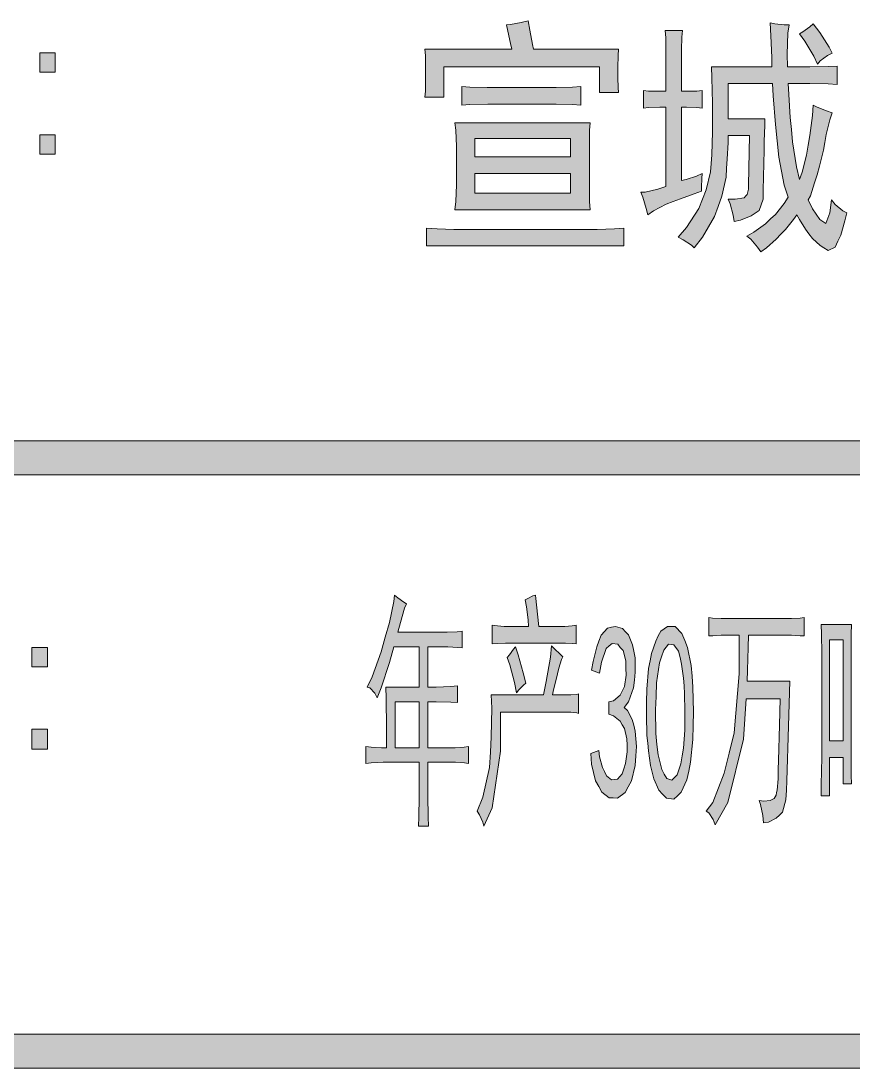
# Model space of a CAD drawing. Header units: millimetres. Extents: x 0 to 414, y 0 to 292.
# Drawn here: x 364.98 to 375.33, y 52.24 to 65.26 of the extents above; entities that cross this region are included whole.
import ezdxf

# ---------------------------------------------------------------- set-up
doc = ezdxf.new("R2010")
doc.units = ezdxf.units.MM

msp = doc.modelspace()

# ---------------------------------------------------------------- hatches: boundary and pattern name
h = msp.add_hatch(color=0)
h.dxf.hatch_style = 2
h.paths.add_polyline_path([(371.288028, 65.260361), (371.309194, 65.143944), (371.344472, 64.967556), (371.355056, 64.907583), (372.413389, 64.907583), (372.409861, 64.829972), (372.402806, 64.681806), (372.402806, 64.614778), (372.402806, 64.554806), (372.409861, 64.431333), (372.413389, 64.371361), (372.177028, 64.371361), (372.177028, 64.688861), (370.240278, 64.688861), (370.240278, 64.311389), (370.003917, 64.311389), (370.010972, 64.389), (370.0145, 64.537167), (370.0145, 64.604194), (370.0145, 64.67475), (370.010972, 64.829972), (370.003917, 64.907583), (371.086944, 64.907583), (371.069306, 64.981667), (371.037556, 65.133361), (371.019917, 65.210972), (371.069306, 65.218028), (371.203361, 65.242722)])
h = msp.add_hatch(color=0)
h.dxf.hatch_style = 2
h.paths.add_polyline_path([(374.833444, 64.212611), (374.882833, 64.187917), (374.99925, 64.142056), (375.069806, 64.117361), (375.041583, 64.032694), (374.995722, 63.84925), (374.978083, 63.750472), (374.960444, 63.655222), (374.911056, 63.454139), (374.882833, 63.348306), (374.851083, 63.246), (374.798167, 63.08725), (374.769944, 63.034333), (374.822861, 62.924972), (374.914583, 62.790917), (374.953389, 62.766222), (374.988667, 62.741528), (375.041583, 62.875583), (375.059222, 63.034333), (375.108611, 62.977889), (375.203861, 62.900278), (375.25325, 62.875583), (375.228556, 62.773278), (375.175639, 62.596889), (375.140361, 62.522806), (375.105083, 62.448722), (375.020417, 62.406389), (374.9675, 62.438139), (374.918111, 62.466361), (374.822861, 62.554556), (374.780528, 62.614528), (374.738194, 62.670972), (374.664111, 62.790917), (374.628833, 62.850889), (374.5865, 62.790917), (374.487722, 62.667444), (374.431278, 62.607472), (374.374833, 62.5475), (374.251361, 62.438139), (374.180806, 62.38875), (374.142, 62.448722), (374.057333, 62.5475), (374.007944, 62.582778), (374.096139, 62.632167), (374.240778, 62.738), (374.304278, 62.797972), (374.36425, 62.854417), (374.473611, 62.992), (374.523, 63.069611), (374.473611, 63.217778), (374.406583, 63.567028), (374.385417, 63.768111), (374.36425, 63.972722), (374.336028, 64.329028), (374.328972, 64.480722), (373.775111, 64.480722), (373.775111, 64.043278), (374.233722, 64.043278), (374.230194, 63.958611), (374.223139, 63.764583), (374.223139, 63.655222), (374.212556, 63.154278), (374.212556, 63.044917), (374.163167, 62.903806), (374.11025, 62.868528), (374.060861, 62.836778), (373.930333, 62.783861), (373.849194, 62.766222), (373.838611, 62.843833), (373.799806, 62.984944), (373.775111, 63.044917), (373.863306, 63.044917), (373.976194, 63.062556), (373.993833, 63.083722), (374.011472, 63.101361), (374.029111, 63.168389), (374.029111, 63.217778), (374.043222, 63.835139), (373.775111, 63.835139), (373.775111, 63.746944), (373.764528, 63.542333), (373.757472, 63.429444), (373.750417, 63.316556), (373.6975, 63.080194), (373.651639, 62.953194), (373.605778, 62.829722), (373.457611, 62.572194), (373.355306, 62.438139), (373.320028, 62.473417), (373.217722, 62.540444), (373.154222, 62.572194), (373.260056, 62.692139), (373.41175, 62.9285), (373.457611, 63.044917), (373.503472, 63.161333), (373.556389, 63.383583), (373.563444, 63.489417), (373.574028, 63.59525), (373.581083, 63.881), (373.581083, 64.057389), (373.581083, 64.237306), (373.574028, 64.554806), (373.5705, 64.688861), (374.318389, 64.688861), (374.318389, 64.805278), (374.307806, 65.076917), (374.297222, 65.235667), (374.357194, 65.225083), (374.473611, 65.210972), (374.533583, 65.210972), (374.519472, 65.108667), (374.508889, 64.847611), (374.512417, 64.688861), (374.674694, 64.688861), (374.791111, 64.688861), (375.020417, 64.695917), (375.133306, 64.699444), (375.133306, 64.470139), (375.020417, 64.477194), (374.791111, 64.480722), (374.674694, 64.480722), (374.523, 64.480722), (374.530056, 64.346667), (374.547694, 64.060917), (374.561806, 63.909222), (374.575917, 63.757528), (374.625306, 63.447083), (374.664111, 63.288333), (374.695861, 63.380056), (374.748778, 63.591722), (374.769944, 63.715194), (374.791111, 63.835139), (374.822861, 64.085611)])
h = msp.add_hatch(color=0)
h.dxf.hatch_style = 2
h.paths.add_polyline_path([(373.4435, 63.143694), (373.355306, 63.111944), (373.182444, 63.048444), (373.09425, 63.016694), (373.006056, 62.981417), (372.847306, 62.900278), (372.77675, 62.850889), (372.755583, 62.9285), (372.71325, 63.069611), (372.692083, 63.129583), (372.745, 63.129583), (372.900222, 63.168389), (373.002528, 63.203667), (373.002528, 64.187917), (372.928444, 64.187917), (372.787333, 64.184389), (372.723833, 64.177333), (372.723833, 64.396056), (372.787333, 64.389), (372.928444, 64.385472), (373.002528, 64.385472), (373.002528, 64.822917), (373.002528, 64.889944), (372.999, 65.048694), (372.991944, 65.140417), (373.207139, 65.140417), (373.200083, 65.059278), (373.196556, 64.900528), (373.196556, 64.822917), (373.196556, 64.385472), (373.260056, 64.385472), (373.387056, 64.389), (373.454083, 64.396056), (373.454083, 64.177333), (373.387056, 64.184389), (373.260056, 64.187917), (373.196556, 64.187917), (373.196556, 63.27775), (373.253, 63.288333), (373.383528, 63.330667), (373.454083, 63.362417), (373.447028, 63.302444), (373.4435, 63.193083)])
h = msp.add_hatch(color=0)
h.dxf.hatch_style = 2
h.paths.add_polyline_path([(374.833444, 65.225083), (374.914583, 65.115722), (375.031, 64.932278), (375.069806, 64.858194), (375.009833, 64.829972), (374.918111, 64.762944), (374.886361, 64.724139), (374.8405, 64.822917), (374.727611, 65.009889), (374.664111, 65.101611), (374.706444, 65.126306), (374.791111, 65.186278)])
h = msp.add_hatch(color=0)
h.dxf.hatch_style = 2
h.paths.add_polyline_path([(365.407222, 64.621833), (365.216722, 64.621833), (365.216722, 64.86525), (365.407222, 64.86525)])
h = msp.add_hatch(color=0)
h.dxf.hatch_style = 2
h.paths.add_polyline_path([(371.534972, 64.431333), (371.637278, 64.431333), (371.841889, 64.438389), (371.944194, 64.445444), (371.944194, 64.212611), (371.841889, 64.219667), (371.637278, 64.226722), (371.534972, 64.226722), (370.9035, 64.226722), (370.787083, 64.226722), (370.564833, 64.219667), (370.466056, 64.212611), (370.466056, 64.445444), (370.564833, 64.438389), (370.780028, 64.431333), (370.892917, 64.431333)])
h = msp.add_hatch(color=0)
h.paths.add_polyline_path([(372.060611, 63.993889), (372.053556, 63.902167), (372.050028, 63.701083), (372.050028, 63.591722), (372.050028, 63.337722), (372.050028, 63.228361), (372.053556, 63.016694), (372.060611, 62.910861), (370.377861, 62.910861), (370.388444, 63.016694), (370.399028, 63.221306), (370.399028, 63.327139), (370.399028, 63.591722), (370.399028, 63.701083), (370.388444, 63.902167), (370.377861, 63.993889)])
h.paths.add_polyline_path([(371.813667, 63.119), (371.813667, 63.362417), (370.624806, 63.362417), (370.624806, 63.119)])
h.paths.add_polyline_path([(371.813667, 63.570556), (371.813667, 63.799861), (370.624806, 63.799861), (370.624806, 63.570556)])
h = msp.add_hatch(color=0)
h.dxf.hatch_style = 2
h.paths.add_polyline_path([(365.407222, 63.602306), (365.216722, 63.602306), (365.216722, 63.845722), (365.407222, 63.845722)])
h = msp.add_hatch(color=0)
h.dxf.hatch_style = 2
h.paths.add_polyline_path([(372.039444, 62.667444), (372.145278, 62.667444), (372.364, 62.6745), (372.476889, 62.681556), (372.476889, 62.462833), (370.025083, 62.462833), (370.025083, 62.681556), (370.155611, 62.6745), (370.36375, 62.667444), (370.444889, 62.667444)])
h = msp.add_hatch(color=0)
h.dxf.hatch_style = 2
h.paths.add_polyline_path([(355.134333, 59.615917), (355.134333, 60.03925), (404.410333, 60.03925), (404.410333, 59.615917)])
h = msp.add_hatch(color=0)
h.paths.add_polyline_path([(369.287778, 56.977139), (369.34775, 57.104139), (369.460639, 57.414583), (369.510028, 57.598028), (369.562944, 57.781472), (369.619389, 58.042528), (369.626444, 58.120139), (369.668778, 58.084861), (369.742861, 58.031944), (369.778139, 58.010778), (369.753444, 57.957861), (369.700528, 57.781472), (369.668778, 57.658), (370.222639, 57.658), (370.282611, 57.658), (370.406083, 57.665056), (370.469583, 57.672111), (370.469583, 57.463972), (370.413139, 57.471028), (370.289667, 57.478083), (370.222639, 57.478083), (370.042722, 57.478083), (370.042722, 56.977139), (370.145028, 56.977139), (370.328472, 56.984194), (370.409611, 56.99125), (370.409611, 56.783111), (370.328472, 56.790167), (370.145028, 56.793694), (370.042722, 56.793694), (370.042722, 56.222194), (370.321417, 56.222194), (370.381389, 56.222194), (370.494278, 56.22925), (370.547194, 56.236306), (370.547194, 56.028167), (370.497806, 56.035222), (370.384917, 56.042278), (370.321417, 56.042278), (370.042722, 56.042278), (370.042722, 55.760056), (370.042722, 55.622472), (370.04625, 55.364944), (370.049778, 55.248528), (369.926306, 55.248528), (369.929833, 55.364944), (369.933361, 55.608361), (369.933361, 55.735361), (369.933361, 56.042278), (369.559417, 56.042278), (369.485333, 56.042278), (369.337167, 56.035222), (369.270139, 56.028167), (369.270139, 56.236306), (369.337167, 56.22925), (369.464167, 56.222194), (369.527667, 56.222194), (369.527667, 56.462083), (369.524139, 56.839556), (369.520611, 56.977139), (369.933361, 56.977139), (369.933361, 57.478083), (369.619389, 57.478083), (369.562944, 57.280528), (369.460639, 56.966556), (369.41125, 56.843083), (369.383028, 56.899528), (369.319528, 56.966556)])
h.paths.add_polyline_path([(369.933361, 56.222194), (369.933361, 56.793694), (369.6335, 56.793694), (369.6335, 56.222194)])
h = msp.add_hatch(color=0)
h.dxf.hatch_style = 2
h.paths.add_polyline_path([(371.37975, 58.120139), (371.383278, 58.077806), (371.404444, 57.883778), (371.422083, 57.732083), (371.69725, 57.732083), (371.746639, 57.732083), (371.838361, 57.739139), (371.884222, 57.746194), (371.884222, 57.513361), (371.838361, 57.520417), (371.753694, 57.523944), (371.711361, 57.523944), (371.051667, 57.523944), (371.009333, 57.523944), (370.9035, 57.520417), (370.843528, 57.513361), (370.843528, 57.746194), (370.907028, 57.739139), (370.991694, 57.732083), (371.012861, 57.732083), (371.295083, 57.732083), (371.288028, 57.813222), (371.266861, 57.9755), (371.25275, 58.060167), (371.2845, 58.077806), (371.348, 58.109556)])
h = msp.add_hatch(color=0)
h.dxf.hatch_style = 2
h.paths.add_polyline_path([(374.216083, 55.287333), (374.2055, 55.379056), (374.177278, 55.516639), (374.159639, 55.566028), (374.219611, 55.558972), (374.297222, 55.566028), (374.321917, 55.580139), (374.346611, 55.590722), (374.374833, 55.633056), (374.378361, 55.664806), (374.385417, 55.693028), (374.396, 55.837667), (374.399528, 55.950556), (374.403056, 56.063444), (374.413639, 56.504417), (374.424222, 56.8325), (374.000889, 56.8325), (373.965611, 56.328028), (373.771583, 55.541333), (373.612833, 55.262639), (373.588139, 55.329667), (373.535222, 55.414333), (373.503472, 55.431972), (373.584611, 55.541333), (373.725722, 55.904694), (373.789222, 56.155167), (373.852722, 56.409167), (373.912694, 57.142944), (373.912694, 57.622722), (373.750417, 57.622722), (373.690444, 57.622722), (373.584611, 57.615667), (373.535222, 57.612139), (373.535222, 57.841444), (373.581083, 57.834389), (373.690444, 57.830861), (373.753944, 57.830861), (374.501833, 57.830861), (374.561806, 57.830861), (374.671167, 57.834389), (374.720556, 57.841444), (374.720556, 57.612139), (374.671167, 57.615667), (374.561806, 57.622722), (374.501833, 57.622722), (374.029111, 57.622722), (374.025583, 57.471028), (374.018528, 57.185278), (374.011472, 57.051222), (374.544167, 57.051222), (374.526528, 56.490306), (374.505361, 55.812972), (374.501833, 55.693028), (374.494778, 55.576611), (374.452444, 55.421389), (374.413639, 55.382583), (374.374833, 55.347306), (374.276056, 55.297917)])
h = msp.add_hatch(color=0)
h.dxf.hatch_style = 2
h.paths.add_polyline_path([(372.067667, 56.151639), (372.166444, 56.186917), (372.177028, 56.109306), (372.212306, 55.978778), (372.237, 55.925861), (372.261694, 55.872944), (372.325194, 55.823556), (372.360472, 55.827083), (372.399278, 55.830611), (372.45925, 55.897639), (372.480417, 55.961139), (372.501583, 56.024639), (372.519222, 56.172806), (372.519222, 56.253944), (372.515694, 56.335083), (372.487472, 56.462083), (372.45925, 56.507944), (372.434556, 56.553806), (372.349889, 56.617306), (372.293444, 56.638472), (372.293444, 56.793694), (372.349889, 56.807806), (372.434556, 56.874833), (372.45925, 56.92775), (372.487472, 56.984194), (372.508639, 57.125306), (372.505111, 57.2135), (372.505111, 57.305222), (372.469833, 57.432222), (372.434556, 57.471028), (372.402806, 57.509833), (372.33225, 57.520417), (372.296972, 57.488667), (372.258167, 57.456917), (372.201722, 57.287583), (372.177028, 57.15), (372.07825, 57.185278), (372.095889, 57.294639), (372.14175, 57.478083), (372.169972, 57.548639), (372.198194, 57.622722), (372.275806, 57.707389), (372.325194, 57.7215), (372.374583, 57.732083), (372.462778, 57.703861), (372.498056, 57.665056), (372.536861, 57.62625), (372.58625, 57.502778), (372.603889, 57.421639), (372.618, 57.3405), (372.621528, 57.160583), (372.610944, 57.061806), (372.600361, 56.966556), (372.536861, 56.793694), (372.483944, 56.723139), (372.52275, 56.684333), (372.582722, 56.574972), (372.603889, 56.504417), (372.621528, 56.430333), (372.635639, 56.239833), (372.628583, 56.119889), (372.621528, 55.999944), (372.575667, 55.809444), (372.533333, 55.735361), (372.494528, 55.664806), (372.399278, 55.59425), (372.346361, 55.597778), (372.296972, 55.601306), (372.20525, 55.671861), (372.166444, 55.742417), (372.127639, 55.812972), (372.07825, 56.017583)])
h = msp.add_hatch(color=0)
h.paths.add_polyline_path([(372.762639, 56.790167), (372.766167, 56.948917), (372.787333, 57.206444), (372.804972, 57.301694), (372.822611, 57.393417), (372.875528, 57.548639), (372.907278, 57.612139), (372.939028, 57.672111), (373.020167, 57.732083), (373.069556, 57.732083), (373.115417, 57.732083), (373.200083, 57.643889), (373.235361, 57.555694), (373.270639, 57.4675), (373.3165, 57.24525), (373.327083, 57.111194), (373.337667, 56.977139), (373.344722, 56.670222), (373.341194, 56.497361), (373.337667, 56.3245), (373.309444, 56.042278), (373.288278, 55.932917), (373.263583, 55.823556), (373.193028, 55.668333), (373.147167, 55.626), (373.101306, 55.583667), (373.009583, 55.59425), (372.960194, 55.643639), (372.914333, 55.696556), (372.850833, 55.834139), (372.829667, 55.918806), (372.812028, 56.003472), (372.783806, 56.183389), (372.77675, 56.278639), (372.766167, 56.373889), (372.762639, 56.627889)])
h.paths.add_polyline_path([(372.879056, 56.860722), (372.872, 56.694917), (372.875528, 56.398583), (372.889639, 56.264528), (372.90375, 56.134), (372.949611, 55.950556), (372.981361, 55.894111), (373.013111, 55.841194), (373.076611, 55.820028), (373.108361, 55.851778), (373.143639, 55.887056), (373.1895, 56.021111), (373.203611, 56.119889), (373.22125, 56.218667), (373.235361, 56.440917), (373.235361, 56.557333), (373.235361, 56.677278), (373.231833, 56.892472), (373.228306, 56.99125), (373.22125, 57.0865), (373.196556, 57.262889), (373.178917, 57.344028), (373.15775, 57.421639), (373.101306, 57.502778), (373.069556, 57.506306), (373.034278, 57.509833), (372.974306, 57.43575), (372.946083, 57.354611), (372.921389, 57.277), (372.886111, 57.030056)])
h = msp.add_hatch(color=0)
h.paths.add_polyline_path([(375.309694, 57.756778), (375.306167, 57.636833), (375.306167, 57.128833), (375.306167, 56.747833), (375.306167, 56.370361), (375.306167, 55.883528), (375.309694, 55.774167), (375.207389, 55.774167), (375.207389, 56.10225), (375.038056, 56.10225), (375.038056, 55.626), (374.932222, 55.626), (374.932222, 55.735361), (374.93575, 55.961139), (374.939278, 56.077556), (374.939278, 57.269944), (374.939278, 57.393417), (374.93575, 57.636833), (374.932222, 57.756778)])
h.paths.add_polyline_path([(375.207389, 56.306861), (375.207389, 57.56275), (375.038056, 57.56275), (375.038056, 56.306861)])
h = msp.add_hatch(color=0)
h.dxf.hatch_style = 2
h.paths.add_polyline_path([(365.311972, 57.227611), (365.117944, 57.227611), (365.117944, 57.471028), (365.311972, 57.471028)])
h = msp.add_hatch(color=0)
h.dxf.hatch_style = 2
h.paths.add_polyline_path([(371.718417, 57.354611), (371.704306, 57.319333), (371.672556, 57.2135), (371.654917, 57.142944), (371.637278, 57.072389), (371.605528, 56.941861), (371.591417, 56.881889), (371.76075, 56.881889), (371.820722, 56.881889), (371.894806, 56.885417), (371.915972, 56.892472), (371.915972, 56.649056), (371.894806, 56.656111), (371.820722, 56.663167), (371.771333, 56.663167), (370.945833, 56.663167), (370.945833, 56.179861), (370.843528, 55.474306), (370.737694, 55.248528), (370.727111, 55.297917), (370.684778, 55.389639), (370.656556, 55.431972), (370.727111, 55.608361), (370.80825, 55.978778), (370.818833, 56.169278), (370.829417, 56.359778), (370.836472, 56.716083), (370.829417, 56.881889), (371.478528, 56.881889), (371.513806, 57.044167), (371.566722, 57.347556), (371.580833, 57.488667), (371.616111, 57.453389), (371.686667, 57.386361)])
h = msp.add_hatch(color=0)
h.dxf.hatch_style = 2
h.paths.add_polyline_path([(371.132806, 57.478083), (371.164556, 57.379306), (371.228056, 57.153528), (371.259806, 57.026528), (371.231583, 57.001833), (371.175139, 56.941861), (371.143389, 56.906583), (371.118694, 57.033583), (371.06225, 57.252306), (371.026972, 57.344028), (371.055194, 57.379306), (371.108111, 57.446333)])
h = msp.add_hatch(color=0)
h.dxf.hatch_style = 2
h.paths.add_polyline_path([(365.311972, 56.204556), (365.117944, 56.204556), (365.117944, 56.4515), (365.311972, 56.4515)])
h = msp.add_hatch(color=0)
h.dxf.hatch_style = 2
h.paths.add_polyline_path([(354.957944, 52.239333), (354.957944, 52.662667), (404.237472, 52.662667), (404.237472, 52.239333)])

# ---------------------------------------------------------------- linework, layer by layer
at = {"color": 0, "lineweight": 0}
for points in [[(371.288028, 65.260361), (371.309194, 65.143944), (371.344472, 64.967556), (371.355056, 64.907583), (372.413389, 64.907583), (372.409861, 64.829972), (372.402806, 64.681806), (372.402806, 64.614778), (372.402806, 64.554806), (372.409861, 64.431333), (372.413389, 64.371361), (372.177028, 64.371361), (372.177028, 64.688861), (370.240278, 64.688861), (370.240278, 64.311389), (370.003917, 64.311389), (370.010972, 64.389), (370.0145, 64.537167), (370.0145, 64.604194), (370.0145, 64.67475), (370.010972, 64.829972), (370.003917, 64.907583), (371.086944, 64.907583), (371.069306, 64.981667), (371.037556, 65.133361), (371.019917, 65.210972), (371.069306, 65.218028), (371.203361, 65.242722)], [(374.833444, 64.212611), (374.882833, 64.187917), (374.99925, 64.142056), (375.069806, 64.117361), (375.041583, 64.032694), (374.995722, 63.84925), (374.978083, 63.750472), (374.960444, 63.655222), (374.911056, 63.454139), (374.882833, 63.348306), (374.851083, 63.246), (374.798167, 63.08725), (374.769944, 63.034333), (374.822861, 62.924972), (374.914583, 62.790917), (374.953389, 62.766222), (374.988667, 62.741528), (375.041583, 62.875583), (375.059222, 63.034333), (375.108611, 62.977889), (375.203861, 62.900278), (375.25325, 62.875583), (375.228556, 62.773278), (375.175639, 62.596889), (375.140361, 62.522806), (375.105083, 62.448722), (375.020417, 62.406389), (374.9675, 62.438139), (374.918111, 62.466361), (374.822861, 62.554556), (374.780528, 62.614528), (374.738194, 62.670972), (374.664111, 62.790917), (374.628833, 62.850889), (374.5865, 62.790917), (374.487722, 62.667444), (374.431278, 62.607472), (374.374833, 62.5475), (374.251361, 62.438139), (374.180806, 62.38875), (374.142, 62.448722), (374.057333, 62.5475), (374.007944, 62.582778), (374.096139, 62.632167), (374.240778, 62.738), (374.304278, 62.797972), (374.36425, 62.854417), (374.473611, 62.992), (374.523, 63.069611), (374.473611, 63.217778), (374.406583, 63.567028), (374.385417, 63.768111), (374.36425, 63.972722), (374.336028, 64.329028), (374.328972, 64.480722), (373.775111, 64.480722), (373.775111, 64.043278), (374.233722, 64.043278), (374.230194, 63.958611), (374.223139, 63.764583), (374.223139, 63.655222), (374.212556, 63.154278), (374.212556, 63.044917), (374.163167, 62.903806), (374.11025, 62.868528), (374.060861, 62.836778), (373.930333, 62.783861), (373.849194, 62.766222), (373.838611, 62.843833), (373.799806, 62.984944), (373.775111, 63.044917), (373.863306, 63.044917), (373.976194, 63.062556), (373.993833, 63.083722), (374.011472, 63.101361), (374.029111, 63.168389), (374.029111, 63.217778), (374.043222, 63.835139), (373.775111, 63.835139), (373.775111, 63.746944), (373.764528, 63.542333), (373.757472, 63.429444), (373.750417, 63.316556), (373.6975, 63.080194), (373.651639, 62.953194), (373.605778, 62.829722), (373.457611, 62.572194), (373.355306, 62.438139), (373.320028, 62.473417), (373.217722, 62.540444), (373.154222, 62.572194), (373.260056, 62.692139), (373.41175, 62.9285), (373.457611, 63.044917), (373.503472, 63.161333), (373.556389, 63.383583), (373.563444, 63.489417), (373.574028, 63.59525), (373.581083, 63.881), (373.581083, 64.057389), (373.581083, 64.237306), (373.574028, 64.554806), (373.5705, 64.688861), (374.318389, 64.688861), (374.318389, 64.805278), (374.307806, 65.076917), (374.297222, 65.235667), (374.357194, 65.225083), (374.473611, 65.210972), (374.533583, 65.210972), (374.519472, 65.108667), (374.508889, 64.847611), (374.512417, 64.688861), (374.674694, 64.688861), (374.791111, 64.688861), (375.020417, 64.695917), (375.133306, 64.699444), (375.133306, 64.470139), (375.020417, 64.477194), (374.791111, 64.480722), (374.674694, 64.480722), (374.523, 64.480722), (374.530056, 64.346667), (374.547694, 64.060917), (374.561806, 63.909222), (374.575917, 63.757528), (374.625306, 63.447083), (374.664111, 63.288333), (374.695861, 63.380056), (374.748778, 63.591722), (374.769944, 63.715194), (374.791111, 63.835139), (374.822861, 64.085611)], [(373.4435, 63.143694), (373.355306, 63.111944), (373.182444, 63.048444), (373.09425, 63.016694), (373.006056, 62.981417), (372.847306, 62.900278), (372.77675, 62.850889), (372.755583, 62.9285), (372.71325, 63.069611), (372.692083, 63.129583), (372.745, 63.129583), (372.900222, 63.168389), (373.002528, 63.203667), (373.002528, 64.187917), (372.928444, 64.187917), (372.787333, 64.184389), (372.723833, 64.177333), (372.723833, 64.396056), (372.787333, 64.389), (372.928444, 64.385472), (373.002528, 64.385472), (373.002528, 64.822917), (373.002528, 64.889944), (372.999, 65.048694), (372.991944, 65.140417), (373.207139, 65.140417), (373.200083, 65.059278), (373.196556, 64.900528), (373.196556, 64.822917), (373.196556, 64.385472), (373.260056, 64.385472), (373.387056, 64.389), (373.454083, 64.396056), (373.454083, 64.177333), (373.387056, 64.184389), (373.260056, 64.187917), (373.196556, 64.187917), (373.196556, 63.27775), (373.253, 63.288333), (373.383528, 63.330667), (373.454083, 63.362417), (373.447028, 63.302444), (373.4435, 63.193083)], [(374.833444, 65.225083), (374.914583, 65.115722), (375.031, 64.932278), (375.069806, 64.858194), (375.009833, 64.829972), (374.918111, 64.762944), (374.886361, 64.724139), (374.8405, 64.822917), (374.727611, 65.009889), (374.664111, 65.101611), (374.706444, 65.126306), (374.791111, 65.186278)], [(365.407222, 64.621833), (365.216722, 64.621833), (365.216722, 64.86525), (365.407222, 64.86525)], [(371.534972, 64.431333), (371.637278, 64.431333), (371.841889, 64.438389), (371.944194, 64.445444), (371.944194, 64.212611), (371.841889, 64.219667), (371.637278, 64.226722), (371.534972, 64.226722), (370.9035, 64.226722), (370.787083, 64.226722), (370.564833, 64.219667), (370.466056, 64.212611), (370.466056, 64.445444), (370.564833, 64.438389), (370.780028, 64.431333), (370.892917, 64.431333)], [(372.060611, 63.993889), (372.053556, 63.902167), (372.050028, 63.701083), (372.050028, 63.591722), (372.050028, 63.337722), (372.050028, 63.228361), (372.053556, 63.016694), (372.060611, 62.910861), (370.377861, 62.910861), (370.388444, 63.016694), (370.399028, 63.221306), (370.399028, 63.327139), (370.399028, 63.591722), (370.399028, 63.701083), (370.388444, 63.902167), (370.377861, 63.993889)], [(365.407222, 63.602306), (365.216722, 63.602306), (365.216722, 63.845722), (365.407222, 63.845722)], [(371.813667, 63.570556), (371.813667, 63.799861), (370.624806, 63.799861), (370.624806, 63.570556)], [(371.813667, 63.119), (371.813667, 63.362417), (370.624806, 63.362417), (370.624806, 63.119)], [(372.039444, 62.667444), (372.145278, 62.667444), (372.364, 62.6745), (372.476889, 62.681556), (372.476889, 62.462833), (370.025083, 62.462833), (370.025083, 62.681556), (370.155611, 62.6745), (370.36375, 62.667444), (370.444889, 62.667444)], [(355.134333, 59.615917), (355.134333, 60.03925), (404.410333, 60.03925), (404.410333, 59.615917)], [(369.287778, 56.977139), (369.34775, 57.104139), (369.460639, 57.414583), (369.510028, 57.598028), (369.562944, 57.781472), (369.619389, 58.042528), (369.626444, 58.120139), (369.668778, 58.084861), (369.742861, 58.031944), (369.778139, 58.010778), (369.753444, 57.957861), (369.700528, 57.781472), (369.668778, 57.658), (370.222639, 57.658), (370.282611, 57.658), (370.406083, 57.665056), (370.469583, 57.672111), (370.469583, 57.463972), (370.413139, 57.471028), (370.289667, 57.478083), (370.222639, 57.478083), (370.042722, 57.478083), (370.042722, 56.977139), (370.145028, 56.977139), (370.328472, 56.984194), (370.409611, 56.99125), (370.409611, 56.783111), (370.328472, 56.790167), (370.145028, 56.793694), (370.042722, 56.793694), (370.042722, 56.222194), (370.321417, 56.222194), (370.381389, 56.222194), (370.494278, 56.22925), (370.547194, 56.236306), (370.547194, 56.028167), (370.497806, 56.035222), (370.384917, 56.042278), (370.321417, 56.042278), (370.042722, 56.042278), (370.042722, 55.760056), (370.042722, 55.622472), (370.04625, 55.364944), (370.049778, 55.248528), (369.926306, 55.248528), (369.929833, 55.364944), (369.933361, 55.608361), (369.933361, 55.735361), (369.933361, 56.042278), (369.559417, 56.042278), (369.485333, 56.042278), (369.337167, 56.035222), (369.270139, 56.028167), (369.270139, 56.236306), (369.337167, 56.22925), (369.464167, 56.222194), (369.527667, 56.222194), (369.527667, 56.462083), (369.524139, 56.839556), (369.520611, 56.977139), (369.933361, 56.977139), (369.933361, 57.478083), (369.619389, 57.478083), (369.562944, 57.280528), (369.460639, 56.966556), (369.41125, 56.843083), (369.383028, 56.899528), (369.319528, 56.966556)], [(371.37975, 58.120139), (371.383278, 58.077806), (371.404444, 57.883778), (371.422083, 57.732083), (371.69725, 57.732083), (371.746639, 57.732083), (371.838361, 57.739139), (371.884222, 57.746194), (371.884222, 57.513361), (371.838361, 57.520417), (371.753694, 57.523944), (371.711361, 57.523944), (371.051667, 57.523944), (371.009333, 57.523944), (370.9035, 57.520417), (370.843528, 57.513361), (370.843528, 57.746194), (370.907028, 57.739139), (370.991694, 57.732083), (371.012861, 57.732083), (371.295083, 57.732083), (371.288028, 57.813222), (371.266861, 57.9755), (371.25275, 58.060167), (371.2845, 58.077806), (371.348, 58.109556)], [(374.216083, 55.287333), (374.2055, 55.379056), (374.177278, 55.516639), (374.159639, 55.566028), (374.219611, 55.558972), (374.297222, 55.566028), (374.321917, 55.580139), (374.346611, 55.590722), (374.374833, 55.633056), (374.378361, 55.664806), (374.385417, 55.693028), (374.396, 55.837667), (374.399528, 55.950556), (374.403056, 56.063444), (374.413639, 56.504417), (374.424222, 56.8325), (374.000889, 56.8325), (373.965611, 56.328028), (373.771583, 55.541333), (373.612833, 55.262639), (373.588139, 55.329667), (373.535222, 55.414333), (373.503472, 55.431972), (373.584611, 55.541333), (373.725722, 55.904694), (373.789222, 56.155167), (373.852722, 56.409167), (373.912694, 57.142944), (373.912694, 57.622722), (373.750417, 57.622722), (373.690444, 57.622722), (373.584611, 57.615667), (373.535222, 57.612139), (373.535222, 57.841444), (373.581083, 57.834389), (373.690444, 57.830861), (373.753944, 57.830861), (374.501833, 57.830861), (374.561806, 57.830861), (374.671167, 57.834389), (374.720556, 57.841444), (374.720556, 57.612139), (374.671167, 57.615667), (374.561806, 57.622722), (374.501833, 57.622722), (374.029111, 57.622722), (374.025583, 57.471028), (374.018528, 57.185278), (374.011472, 57.051222), (374.544167, 57.051222), (374.526528, 56.490306), (374.505361, 55.812972), (374.501833, 55.693028), (374.494778, 55.576611), (374.452444, 55.421389), (374.413639, 55.382583), (374.374833, 55.347306), (374.276056, 55.297917)], [(372.067667, 56.151639), (372.166444, 56.186917), (372.177028, 56.109306), (372.212306, 55.978778), (372.237, 55.925861), (372.261694, 55.872944), (372.325194, 55.823556), (372.360472, 55.827083), (372.399278, 55.830611), (372.45925, 55.897639), (372.480417, 55.961139), (372.501583, 56.024639), (372.519222, 56.172806), (372.519222, 56.253944), (372.515694, 56.335083), (372.487472, 56.462083), (372.45925, 56.507944), (372.434556, 56.553806), (372.349889, 56.617306), (372.293444, 56.638472), (372.293444, 56.793694), (372.349889, 56.807806), (372.434556, 56.874833), (372.45925, 56.92775), (372.487472, 56.984194), (372.508639, 57.125306), (372.505111, 57.2135), (372.505111, 57.305222), (372.469833, 57.432222), (372.434556, 57.471028), (372.402806, 57.509833), (372.33225, 57.520417), (372.296972, 57.488667), (372.258167, 57.456917), (372.201722, 57.287583), (372.177028, 57.15), (372.07825, 57.185278), (372.095889, 57.294639), (372.14175, 57.478083), (372.169972, 57.548639), (372.198194, 57.622722), (372.275806, 57.707389), (372.325194, 57.7215), (372.374583, 57.732083), (372.462778, 57.703861), (372.498056, 57.665056), (372.536861, 57.62625), (372.58625, 57.502778), (372.603889, 57.421639), (372.618, 57.3405), (372.621528, 57.160583), (372.610944, 57.061806), (372.600361, 56.966556), (372.536861, 56.793694), (372.483944, 56.723139), (372.52275, 56.684333), (372.582722, 56.574972), (372.603889, 56.504417), (372.621528, 56.430333), (372.635639, 56.239833), (372.628583, 56.119889), (372.621528, 55.999944), (372.575667, 55.809444), (372.533333, 55.735361), (372.494528, 55.664806), (372.399278, 55.59425), (372.346361, 55.597778), (372.296972, 55.601306), (372.20525, 55.671861), (372.166444, 55.742417), (372.127639, 55.812972), (372.07825, 56.017583)], [(372.762639, 56.790167), (372.766167, 56.948917), (372.787333, 57.206444), (372.804972, 57.301694), (372.822611, 57.393417), (372.875528, 57.548639), (372.907278, 57.612139), (372.939028, 57.672111), (373.020167, 57.732083), (373.069556, 57.732083), (373.115417, 57.732083), (373.200083, 57.643889), (373.235361, 57.555694), (373.270639, 57.4675), (373.3165, 57.24525), (373.327083, 57.111194), (373.337667, 56.977139), (373.344722, 56.670222), (373.341194, 56.497361), (373.337667, 56.3245), (373.309444, 56.042278), (373.288278, 55.932917), (373.263583, 55.823556), (373.193028, 55.668333), (373.147167, 55.626), (373.101306, 55.583667), (373.009583, 55.59425), (372.960194, 55.643639), (372.914333, 55.696556), (372.850833, 55.834139), (372.829667, 55.918806), (372.812028, 56.003472), (372.783806, 56.183389), (372.77675, 56.278639), (372.766167, 56.373889), (372.762639, 56.627889)], [(375.309694, 57.756778), (375.306167, 57.636833), (375.306167, 57.128833), (375.306167, 56.747833), (375.306167, 56.370361), (375.306167, 55.883528), (375.309694, 55.774167), (375.207389, 55.774167), (375.207389, 56.10225), (375.038056, 56.10225), (375.038056, 55.626), (374.932222, 55.626), (374.932222, 55.735361), (374.93575, 55.961139), (374.939278, 56.077556), (374.939278, 57.269944), (374.939278, 57.393417), (374.93575, 57.636833), (374.932222, 57.756778)], [(375.207389, 56.306861), (375.207389, 57.56275), (375.038056, 57.56275), (375.038056, 56.306861)], [(365.311972, 57.227611), (365.117944, 57.227611), (365.117944, 57.471028), (365.311972, 57.471028)], [(371.718417, 57.354611), (371.704306, 57.319333), (371.672556, 57.2135), (371.654917, 57.142944), (371.637278, 57.072389), (371.605528, 56.941861), (371.591417, 56.881889), (371.76075, 56.881889), (371.820722, 56.881889), (371.894806, 56.885417), (371.915972, 56.892472), (371.915972, 56.649056), (371.894806, 56.656111), (371.820722, 56.663167), (371.771333, 56.663167), (370.945833, 56.663167), (370.945833, 56.179861), (370.843528, 55.474306), (370.737694, 55.248528), (370.727111, 55.297917), (370.684778, 55.389639), (370.656556, 55.431972), (370.727111, 55.608361), (370.80825, 55.978778), (370.818833, 56.169278), (370.829417, 56.359778), (370.836472, 56.716083), (370.829417, 56.881889), (371.478528, 56.881889), (371.513806, 57.044167), (371.566722, 57.347556), (371.580833, 57.488667), (371.616111, 57.453389), (371.686667, 57.386361)], [(371.132806, 57.478083), (371.164556, 57.379306), (371.228056, 57.153528), (371.259806, 57.026528), (371.231583, 57.001833), (371.175139, 56.941861), (371.143389, 56.906583), (371.118694, 57.033583), (371.06225, 57.252306), (371.026972, 57.344028), (371.055194, 57.379306), (371.108111, 57.446333)], [(372.879056, 56.860722), (372.872, 56.694917), (372.875528, 56.398583), (372.889639, 56.264528), (372.90375, 56.134), (372.949611, 55.950556), (372.981361, 55.894111), (373.013111, 55.841194), (373.076611, 55.820028), (373.108361, 55.851778), (373.143639, 55.887056), (373.1895, 56.021111), (373.203611, 56.119889), (373.22125, 56.218667), (373.235361, 56.440917), (373.235361, 56.557333), (373.235361, 56.677278), (373.231833, 56.892472), (373.228306, 56.99125), (373.22125, 57.0865), (373.196556, 57.262889), (373.178917, 57.344028), (373.15775, 57.421639), (373.101306, 57.502778), (373.069556, 57.506306), (373.034278, 57.509833), (372.974306, 57.43575), (372.946083, 57.354611), (372.921389, 57.277), (372.886111, 57.030056)], [(369.933361, 56.222194), (369.933361, 56.793694), (369.6335, 56.793694), (369.6335, 56.222194)], [(365.311972, 56.204556), (365.117944, 56.204556), (365.117944, 56.4515), (365.311972, 56.4515)], [(354.957944, 52.239333), (354.957944, 52.662667), (404.237472, 52.662667), (404.237472, 52.239333)]]:
    msp.add_lwpolyline(points, close=True, dxfattribs=at)

doc.saveas('drawing.dxf')
